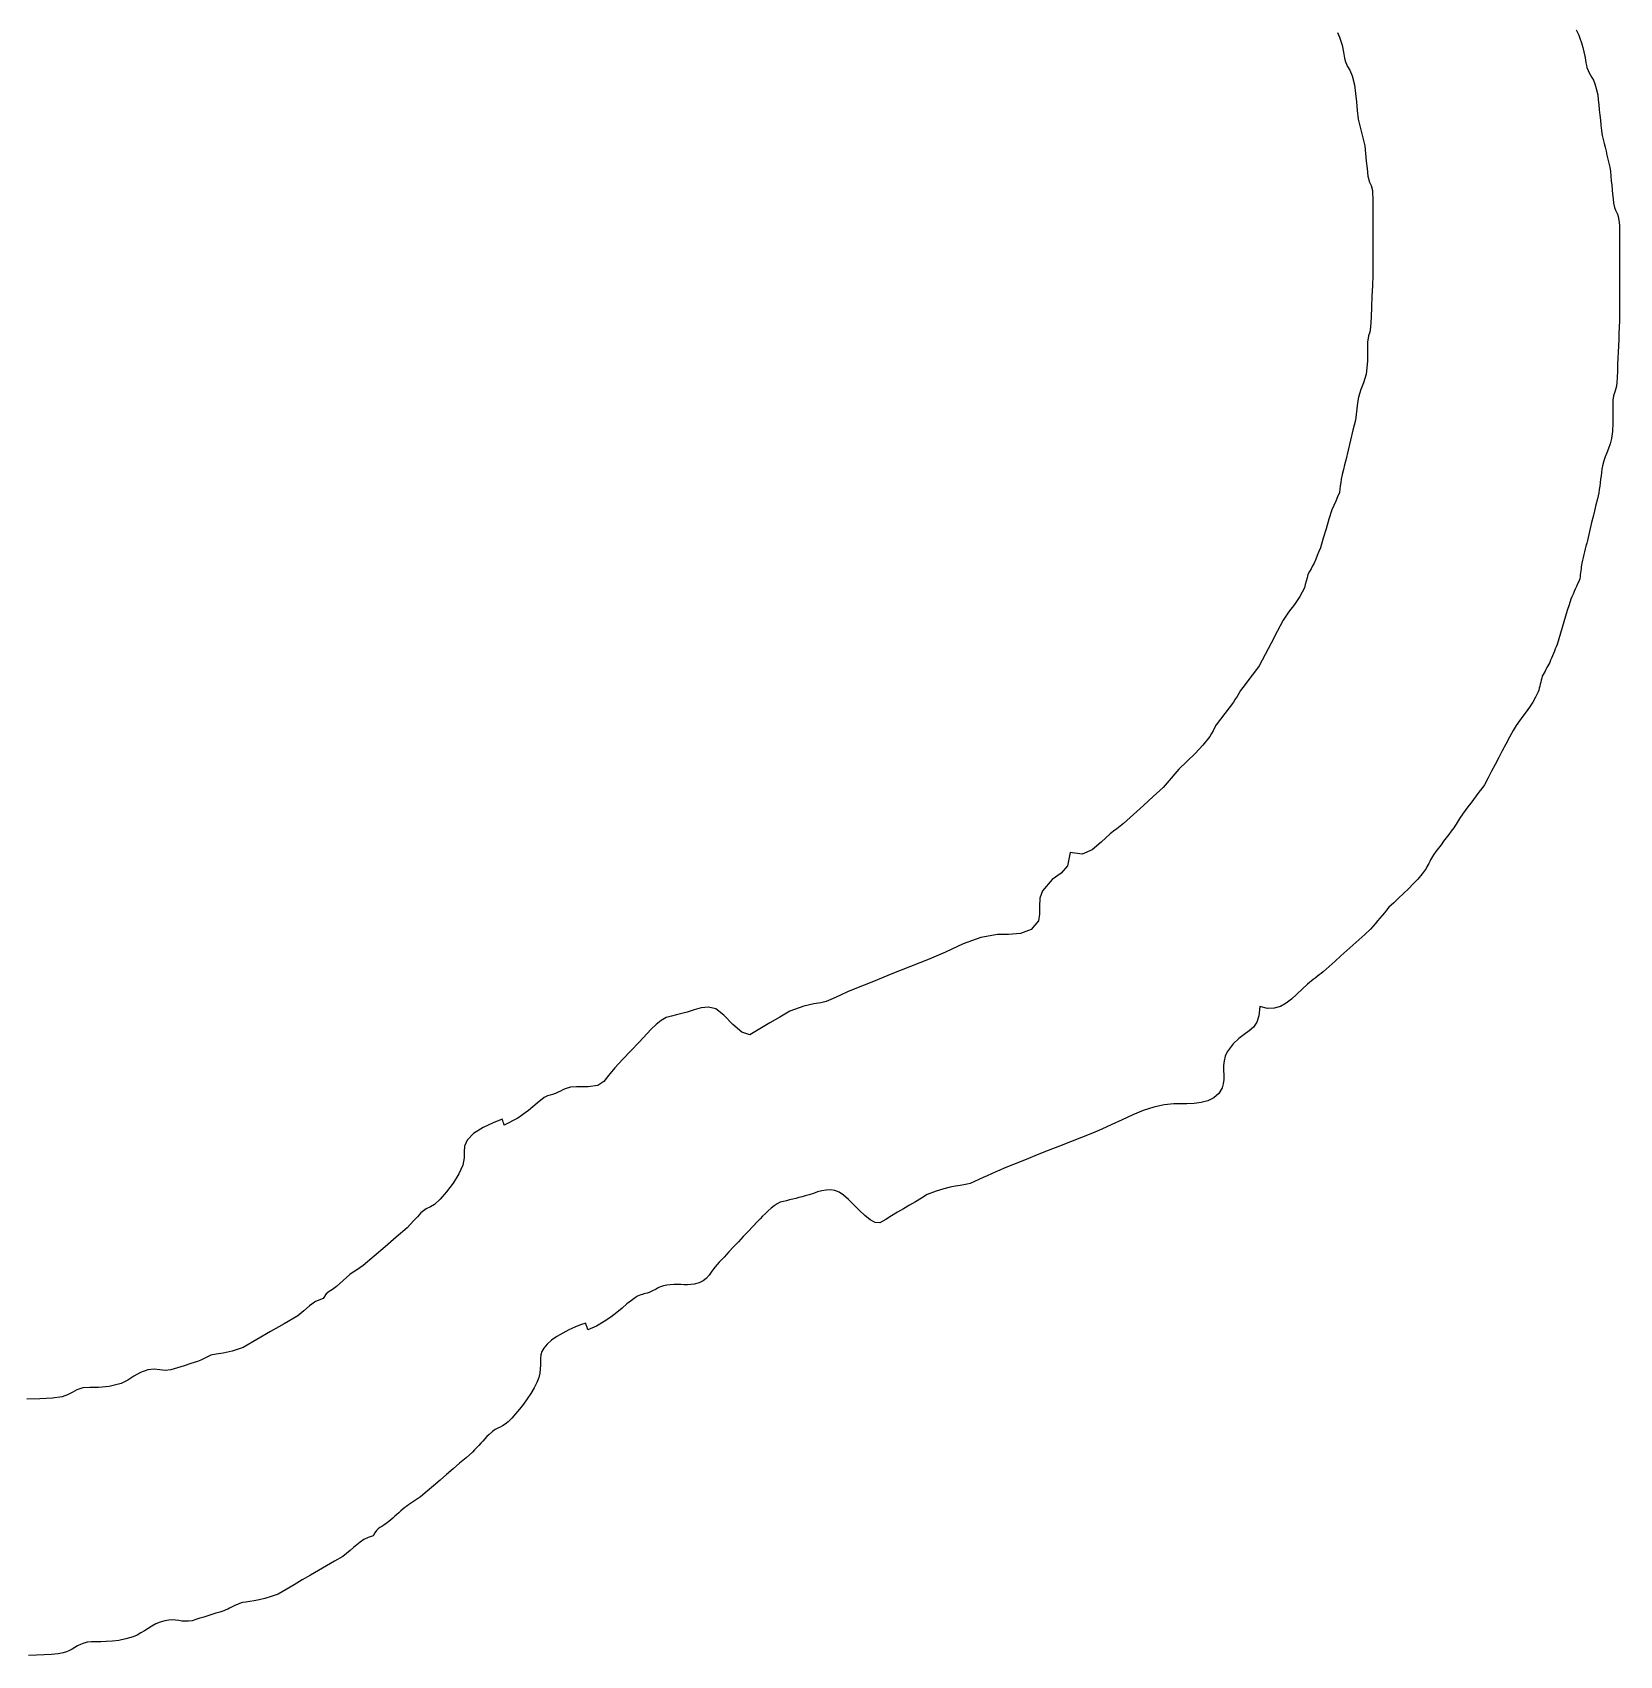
# Model space of a CAD drawing. Extents: x 0 to 37.3, y 0 to 38.
# Drawn here: x 18.7 to 37.26, y 0.02 to 19 of the extents above; entities that cross this region are included whole.
import ezdxf

# ---------------------------------------------------------------- set-up
doc = ezdxf.new("R2010")
doc.units = 0
doc.layers.get('0').update_dxf_attribs({"linetype": 'CONTINUOUS'})

msp = doc.modelspace()

# ---------------------------------------------------------------- linework, layer by layer
at = {"color": 7}
for p, q in [((33.964927, 18.996449), (33.990044, 18.940751)), ((36.756233, 19.028703), (36.771156, 18.995633)), ((36.771156, 18.995633), (36.786078, 18.962564)), ((33.990044, 18.940751), (34.017991, 18.84871)), ((34.017991, 18.84871), (34.036188, 18.764551)), ((36.786078, 18.962564), (36.801001, 18.929495)), ((36.801001, 18.929495), (36.81931, 18.874254)), ((36.81931, 18.874254), (36.834162, 18.820196)), ((36.834162, 18.820196), (36.846121, 18.768476)), ((34.036188, 18.764551), (34.048408, 18.696091)), ((34.048408, 18.696091), (34.058437, 18.651141)), ((34.058437, 18.651141), (34.081738, 18.598746)), ((36.846121, 18.768476), (36.855752, 18.720257)), ((36.855752, 18.720257), (36.863619, 18.676697)), ((36.863619, 18.676697), (36.870286, 18.638959)), ((36.870286, 18.638959), (36.876283, 18.608196)), ((36.876283, 18.608196), (36.88221, 18.585576)), ((34.081738, 18.598746), (34.10784, 18.553817)), ((34.10784, 18.553817), (34.135696, 18.490719)), ((34.135696, 18.490719), (34.164264, 18.383817)), ((36.88221, 18.585576), (36.895545, 18.551456)), ((36.895545, 18.551456), (36.909868, 18.523357)), ((36.909868, 18.523357), (36.925037, 18.497477)), ((36.925037, 18.497477), (36.940877, 18.470006)), ((36.940877, 18.470006), (36.957246, 18.437145)), ((36.957246, 18.437145), (36.973968, 18.395082)), ((34.164264, 18.383817), (34.175013, 18.283557)), ((34.175013, 18.283557), (34.185762, 18.183296)), ((36.973968, 18.395082), (36.990901, 18.340013)), ((36.990901, 18.340013), (37.007905, 18.268135)), ((37.007905, 18.268135), (37.01429, 18.208605)), ((34.185762, 18.183296), (34.196511, 18.083036)), ((34.196511, 18.083036), (34.20726, 17.982776)), ((37.01429, 18.208605), (37.020675, 18.149075)), ((37.020675, 18.149075), (37.027061, 18.089546)), ((37.027061, 18.089546), (37.033446, 18.030016)), ((34.20726, 17.982776), (34.226755, 17.904801)), ((34.226755, 17.904801), (34.246249, 17.826827)), ((37.033446, 18.030016), (37.039831, 17.970486)), ((37.039831, 17.970486), (37.046217, 17.910956)), ((37.046217, 17.910956), (37.052602, 17.851427)), ((37.052602, 17.851427), (37.058987, 17.791897)), ((34.246249, 17.826827), (34.265744, 17.748853)), ((34.265744, 17.748853), (34.285238, 17.670879)), ((34.285238, 17.670879), (34.293818, 17.581762)), ((37.058987, 17.791897), (37.070558, 17.745599)), ((37.070558, 17.745599), (37.082129, 17.699302)), ((37.082129, 17.699302), (37.093701, 17.653005)), ((37.093701, 17.653005), (37.105272, 17.606707)), ((34.293818, 17.581762), (34.302397, 17.492645)), ((34.302397, 17.492645), (34.310977, 17.403528)), ((37.105272, 17.606707), (37.116843, 17.56041)), ((37.116843, 17.56041), (37.128414, 17.514113)), ((37.128414, 17.514113), (37.139985, 17.467815)), ((37.139985, 17.467815), (37.151556, 17.421518)), ((34.310977, 17.403528), (34.319557, 17.31441)), ((34.319557, 17.31441), (34.340173, 17.246985)), ((37.151556, 17.421518), (37.156636, 17.368604)), ((37.156636, 17.368604), (37.161716, 17.315691)), ((37.161716, 17.315691), (37.166796, 17.262778)), ((34.340173, 17.246985), (34.359491, 17.207377)), ((34.359491, 17.207377), (34.373881, 17.148883)), ((34.373881, 17.148883), (34.379709, 17.0248)), ((37.166796, 17.262778), (37.171876, 17.209864)), ((37.171876, 17.209864), (37.176956, 17.156951)), ((37.176956, 17.156951), (37.182036, 17.104037)), ((37.182036, 17.104037), (37.187116, 17.051124)), ((34.379709, 17.0248), (34.379709, 16.807583)), ((37.187116, 17.051124), (37.192196, 16.998211)), ((37.192196, 16.998211), (37.204367, 16.950581)), ((37.204367, 16.950581), (37.216679, 16.918143)), ((37.216679, 16.918143), (37.228603, 16.893964)), ((37.228603, 16.893964), (37.23961, 16.871111)), ((34.379709, 16.807583), (34.379709, 16.590366)), ((37.23961, 16.871111), (37.24917, 16.842649)), ((37.24917, 16.842649), (37.256719, 16.801648)), ((37.256719, 16.801648), (37.261729, 16.741175)), ((37.261729, 16.741175), (37.263493, 16.654298)), ((34.379709, 16.590366), (34.379709, 16.373149)), ((37.263493, 16.654298), (37.263493, 16.525326)), ((37.263493, 16.525326), (37.263493, 16.396352)), ((34.379709, 16.373149), (34.379709, 16.155932)), ((37.263493, 16.396352), (37.263493, 16.26738)), ((34.379709, 16.155932), (34.374142, 16.033395)), ((37.263493, 16.26738), (37.263493, 16.138407)), ((37.263493, 16.138407), (37.263493, 16.009434)), ((34.374142, 16.033395), (34.368572, 15.910858)), ((37.263493, 16.009434), (37.263493, 15.88046)), ((34.363005, 15.78832), (34.357438, 15.665783)), ((34.368572, 15.910858), (34.363005, 15.78832)), ((37.263493, 15.88046), (37.263493, 15.751488)), ((34.357438, 15.665783), (34.352788, 15.548496)), ((37.263493, 15.622515), (37.260318, 15.549757)), ((37.263493, 15.751488), (37.263493, 15.622515)), ((34.327766, 15.446696), (34.314212, 15.376173)), ((34.314212, 15.376173), (34.314212, 15.320476)), ((34.34176, 15.489802), (34.327766, 15.446696)), ((34.352788, 15.548496), (34.34176, 15.489802)), ((37.253968, 15.404244), (37.250793, 15.331488)), ((37.257143, 15.477001), (37.253968, 15.404244)), ((37.260318, 15.549757), (37.257143, 15.477001)), ((34.314212, 15.320476), (34.314212, 15.264779)), ((34.314212, 15.264779), (34.314212, 15.209081)), ((34.314212, 15.209081), (34.314212, 15.153385)), ((37.244443, 15.185974), (37.241268, 15.113217)), ((37.247618, 15.25873), (37.244443, 15.185974)), ((37.250793, 15.331488), (37.247618, 15.25873)), ((34.300083, 14.999422), (34.271187, 14.898368)), ((34.314212, 15.153385), (34.300083, 14.999422)), ((37.238093, 15.04046), (37.236681, 14.958932)), ((37.241268, 15.113217), (37.238093, 15.04046)), ((34.23774, 14.819), (34.209952, 14.730094)), ((34.271187, 14.898368), (34.23774, 14.819)), ((37.211493, 14.806766), (37.202991, 14.780294)), ((37.219642, 14.831482), (37.211493, 14.806766)), ((37.226874, 14.860826), (37.219642, 14.831482)), ((37.23273, 14.901181), (37.226874, 14.860826)), ((37.236681, 14.958932), (37.23273, 14.901181)), ((34.201041, 14.663253), (34.19213, 14.596413)), ((34.209952, 14.730094), (34.201041, 14.663253)), ((37.19463, 14.745686), (37.186904, 14.696553)), ((37.186904, 14.696553), (37.186904, 14.663483)), ((37.186904, 14.663483), (37.186904, 14.630414)), ((37.186904, 14.630414), (37.186904, 14.597344)), ((37.202991, 14.780294), (37.19463, 14.745686)), ((34.174307, 14.462733), (34.146237, 14.345767)), ((34.183218, 14.529573), (34.174307, 14.462733)), ((34.19213, 14.596413), (34.183218, 14.529573)), ((37.186904, 14.431997), (37.181472, 14.330411)), ((37.186904, 14.597344), (37.186904, 14.564275)), ((37.186904, 14.564275), (37.186904, 14.531206)), ((37.186904, 14.531206), (37.186904, 14.498136)), ((37.186904, 14.498136), (37.186904, 14.465067)), ((37.186904, 14.465067), (37.186904, 14.431997)), ((34.146237, 14.345767), (34.118163, 14.228801)), ((37.170112, 14.249166), (37.154378, 14.183629)), ((37.181472, 14.330411), (37.170112, 14.249166)), ((34.090089, 14.111836), (34.062015, 13.99487)), ((34.118163, 14.228801), (34.090089, 14.111836)), ((37.11582, 14.081138), (37.096029, 14.034914)), ((37.135787, 14.129165), (37.11582, 14.081138)), ((37.154378, 14.183629), (37.135787, 14.129165)), ((34.034392, 13.883476), (34.020581, 13.827778)), ((34.048203, 13.939173), (34.034392, 13.883476)), ((34.062015, 13.99487), (34.048203, 13.939173)), ((37.057752, 13.889649), (37.052461, 13.849964)), ((37.063044, 13.929337), (37.057752, 13.889649)), ((37.077931, 13.985859), (37.063044, 13.929337)), ((37.096029, 14.034914), (37.077931, 13.985859)), ((33.997745, 13.694117), (33.993233, 13.655134)), ((34.002257, 13.733099), (33.997745, 13.694117)), ((34.00677, 13.772082), (34.002257, 13.733099)), ((34.020581, 13.827778), (34.00677, 13.772082)), ((37.031294, 13.691217), (37.026002, 13.651529)), ((37.036586, 13.730902), (37.031294, 13.691217)), ((37.041877, 13.770591), (37.036586, 13.730902)), ((37.047169, 13.810279), (37.041877, 13.770591)), ((37.052461, 13.849964), (37.047169, 13.810279)), ((33.943827, 13.515882), (33.92138, 13.465747)), ((33.966274, 13.566017), (33.943827, 13.515882)), ((33.988721, 13.616152), (33.966274, 13.566017)), ((33.993233, 13.655134), (33.988721, 13.616152)), ((37.00406, 13.542396), (36.987373, 13.472947)), ((37.020711, 13.611844), (37.00406, 13.542396)), ((37.026002, 13.651529), (37.020711, 13.611844)), ((33.865461, 13.304219), (33.831989, 13.192824)), ((33.898932, 13.415613), (33.865461, 13.304219)), ((33.92138, 13.465747), (33.898932, 13.415613)), ((36.954071, 13.334049), (36.937385, 13.264601)), ((36.970722, 13.403498), (36.954071, 13.334049)), ((36.987373, 13.472947), (36.970722, 13.403498)), ((33.831989, 13.192824), (33.798518, 13.08143)), ((36.904047, 13.125703), (36.887396, 13.056255)), ((36.920733, 13.195152), (36.904047, 13.125703)), ((36.937385, 13.264601), (36.920733, 13.195152)), ((33.746723, 12.925482), (33.728399, 12.880928)), ((33.765046, 12.970036), (33.746723, 12.925482)), ((33.798518, 13.08143), (33.765046, 12.970036)), ((36.854623, 12.923977), (36.846438, 12.890908)), ((36.862807, 12.957047), (36.854623, 12.923977)), ((36.871027, 12.990116), (36.862807, 12.957047)), ((36.879211, 13.023185), (36.871027, 12.990116)), ((36.887396, 13.056255), (36.879211, 13.023185)), ((33.655325, 12.724979), (33.637115, 12.69156)), ((33.673539, 12.758401), (33.655325, 12.724979)), ((33.691753, 12.79182), (33.673539, 12.758401)), ((33.710076, 12.836374), (33.691753, 12.79182)), ((33.728399, 12.880928), (33.710076, 12.836374)), ((36.813418, 12.722262), (36.810596, 12.699116)), ((36.816241, 12.745408), (36.813418, 12.722262)), ((36.819063, 12.768554), (36.816241, 12.745408)), ((36.821885, 12.7917), (36.819063, 12.768554)), ((36.83007, 12.824769), (36.821885, 12.7917)), ((36.838254, 12.857838), (36.83007, 12.824769)), ((36.846438, 12.890908), (36.838254, 12.857838)), ((33.588484, 12.541194), (33.578345, 12.502212)), ((33.598623, 12.580177), (33.588484, 12.541194)), ((33.608762, 12.619159), (33.598623, 12.580177)), ((33.618901, 12.658142), (33.608762, 12.619159)), ((33.637115, 12.69156), (33.618901, 12.658142)), ((36.772637, 12.546999), (36.759302, 12.517231)), ((36.785972, 12.576766), (36.772637, 12.546999)), ((36.799307, 12.606533), (36.785972, 12.576766)), ((36.80213, 12.629679), (36.799307, 12.606533)), ((36.804952, 12.652825), (36.80213, 12.629679)), ((36.807774, 12.675971), (36.804952, 12.652825)), ((36.810596, 12.699116), (36.807774, 12.675971)), ((33.524535, 12.401424), (33.460491, 12.307986)), ((33.578345, 12.502212), (33.524535, 12.401424)), ((36.692627, 12.368394), (36.672766, 12.302253)), ((36.705962, 12.398162), (36.692627, 12.368394)), ((36.719297, 12.427929), (36.705962, 12.398162)), ((36.732632, 12.457696), (36.719297, 12.427929)), ((36.745967, 12.487464), (36.732632, 12.457696)), ((36.759302, 12.517231), (36.745967, 12.487464)), ((33.393438, 12.216973), (33.330605, 12.123456)), ((33.460491, 12.307986), (33.393438, 12.216973)), ((36.633043, 12.169972), (36.613182, 12.103832)), ((36.652904, 12.236113), (36.633043, 12.169972)), ((36.672766, 12.302253), (36.652904, 12.236113)), ((33.260371, 11.989785), (33.190137, 11.856114)), ((33.330605, 12.123456), (33.260371, 11.989785)), ((36.573424, 11.971551), (36.553562, 11.90541)), ((36.59332, 12.037691), (36.573424, 11.971551)), ((36.613182, 12.103832), (36.59332, 12.037691)), ((33.190137, 11.856114), (33.119904, 11.722443)), ((36.51197, 11.78636), (36.501104, 11.759905)), ((36.522835, 11.812815), (36.51197, 11.78636)), ((36.533701, 11.83927), (36.522835, 11.812815)), ((36.553562, 11.90541), (36.533701, 11.83927)), ((33.04967, 11.588772), (32.995309, 11.516369)), ((33.119904, 11.722443), (33.04967, 11.588772)), ((36.425116, 11.587944), (36.414321, 11.5681)), ((36.435946, 11.607787), (36.425116, 11.587944)), ((36.446776, 11.627631), (36.435946, 11.607787)), ((36.457642, 11.654086), (36.446776, 11.627631)), ((36.468507, 11.680541), (36.457642, 11.654086)), ((36.479373, 11.706996), (36.468507, 11.680541)), ((36.490238, 11.733451), (36.479373, 11.706996)), ((36.501104, 11.759905), (36.490238, 11.733451)), ((32.940949, 11.443966), (32.886589, 11.371564)), ((32.995309, 11.516369), (32.940949, 11.443966)), ((36.342142, 11.399444), (36.33611, 11.376298)), ((36.348175, 11.42259), (36.342142, 11.399444)), ((36.354172, 11.445735), (36.348175, 11.42259)), ((36.360204, 11.468881), (36.354172, 11.445735)), ((36.371035, 11.488725), (36.360204, 11.468881)), ((36.381865, 11.508569), (36.371035, 11.488725)), ((36.39266, 11.528412), (36.381865, 11.508569)), ((36.40349, 11.548256), (36.39266, 11.528412)), ((36.414321, 11.5681), (36.40349, 11.548256)), ((32.76907, 11.198905), (32.74802, 11.165487)), ((32.790124, 11.232324), (32.76907, 11.198905)), ((32.811178, 11.265743), (32.790124, 11.232324)), ((32.832228, 11.299161), (32.811178, 11.265743)), ((32.886589, 11.371564), (32.832228, 11.299161)), ((36.282135, 11.222416), (36.248127, 11.164029)), ((36.312015, 11.283715), (36.282135, 11.222416)), ((36.318048, 11.306861), (36.312015, 11.283715)), ((36.32408, 11.330007), (36.318048, 11.306861)), ((36.330077, 11.353152), (36.32408, 11.330007)), ((36.33611, 11.376298), (36.330077, 11.353152)), ((32.647209, 11.031806), (32.596803, 10.964966)), ((32.697615, 11.098647), (32.647209, 11.031806)), ((32.74802, 11.165487), (32.697615, 11.098647)), ((36.172072, 11.053072), (36.132169, 10.999038)), ((36.211082, 11.107825), (36.172072, 11.053072)), ((36.248127, 11.164029), (36.211082, 11.107825)), ((32.510082, 10.831285), (32.491925, 10.797867)), ((32.52824, 10.864704), (32.510082, 10.831285)), ((32.546397, 10.898126), (32.52824, 10.864704)), ((32.596803, 10.964966), (32.546397, 10.898126)), ((36.01783, 10.833942), (35.976132, 10.754575)), ((36.053979, 10.890204), (36.01783, 10.833942)), ((36.092446, 10.944993), (36.053979, 10.890204)), ((36.132169, 10.999038), (36.092446, 10.944993)), ((32.39199, 10.660412), (32.300438, 10.56425)), ((32.473767, 10.764448), (32.39199, 10.660412)), ((32.491925, 10.797867), (32.473767, 10.764448)), ((35.93443, 10.675207), (35.892728, 10.59584)), ((35.976132, 10.754575), (35.93443, 10.675207)), ((32.204208, 10.472562), (32.108395, 10.381942)), ((32.300438, 10.56425), (32.204208, 10.472562)), ((35.851026, 10.516472), (35.809324, 10.437105)), ((35.892728, 10.59584), (35.851026, 10.516472)), ((32.018166, 10.274335), (31.973052, 10.220532)), ((32.063281, 10.328139), (32.018166, 10.274335)), ((32.108395, 10.381942), (32.063281, 10.328139)), ((35.725924, 10.278369), (35.684222, 10.199001)), ((35.767622, 10.357737), (35.725924, 10.278369)), ((35.809324, 10.437105), (35.767622, 10.357737)), ((31.811252, 10.061352), (31.694566, 9.955975)), ((31.927937, 10.166728), (31.811252, 10.061352)), ((31.973052, 10.220532), (31.927937, 10.166728)), ((35.587384, 10.070034), (35.555105, 10.027045)), ((35.619663, 10.113023), (35.587384, 10.070034)), ((35.651943, 10.156013), (35.619663, 10.113023)), ((35.684222, 10.199001), (35.651943, 10.156013)), ((31.694566, 9.955975), (31.577881, 9.850598)), ((35.458268, 9.898077), (35.425988, 9.855088)), ((35.490547, 9.941067), (35.458268, 9.898077)), ((35.522826, 9.984055), (35.490547, 9.941067)), ((35.555105, 10.027045), (35.522826, 9.984055)), ((31.383221, 9.685285), (31.344233, 9.655316)), ((31.422208, 9.715253), (31.383221, 9.685285)), ((31.461196, 9.745222), (31.422208, 9.715253)), ((31.577881, 9.850598), (31.461196, 9.745222)), ((35.326082, 9.696338), (35.296166, 9.656649)), ((35.33857, 9.716182), (35.326082, 9.696338)), ((35.351058, 9.736025), (35.33857, 9.716182)), ((35.363547, 9.755869), (35.351058, 9.736025)), ((35.376035, 9.775713), (35.363547, 9.755869)), ((35.388523, 9.795557), (35.376035, 9.775713)), ((35.401012, 9.8154), (35.388523, 9.795557)), ((35.4135, 9.835244), (35.401012, 9.8154)), ((35.425988, 9.855088), (35.4135, 9.835244)), ((31.20122, 9.526172), (31.095963, 9.437463)), ((31.305245, 9.625348), (31.20122, 9.526172)), ((31.344233, 9.655316), (31.305245, 9.625348)), ((35.176461, 9.497898), (35.146535, 9.458214)), ((35.206388, 9.537587), (35.176461, 9.497898)), ((35.236317, 9.577272), (35.206388, 9.537587)), ((35.26624, 9.61696), (35.236317, 9.577272)), ((35.296166, 9.656649), (35.26624, 9.61696)), ((30.83739, 9.405473), (30.80697, 9.249283)), ((30.978383, 9.387728), (30.83739, 9.405473)), ((31.095963, 9.437463), (30.978383, 9.387728)), ((35.054344, 9.319309), (35.043563, 9.299465)), ((35.065125, 9.339153), (35.054344, 9.319309)), ((35.075906, 9.358997), (35.065125, 9.339153)), ((35.086686, 9.37884), (35.075906, 9.358997)), ((35.116613, 9.418525), (35.086686, 9.37884)), ((35.146535, 9.458214), (35.116613, 9.418525)), ((30.732207, 9.165383), (30.629833, 9.090133)), ((30.80697, 9.249283), (30.732207, 9.165383)), ((34.953709, 9.156897), (34.903324, 9.096546)), ((35.000436, 9.22009), (34.953709, 9.156897)), ((35.011217, 9.239934), (35.000436, 9.22009)), ((35.021998, 9.259778), (35.011217, 9.239934)), ((35.032782, 9.279622), (35.021998, 9.259778)), ((35.043563, 9.299465), (35.032782, 9.279622)), ((30.516578, 8.959896), (30.485018, 8.871372)), ((30.629833, 9.090133), (30.516578, 8.959896)), ((34.737784, 8.927502), (34.680331, 8.873474)), ((34.794606, 8.982355), (34.737784, 8.927502)), ((34.850038, 9.038534), (34.794606, 8.982355)), ((34.903324, 9.096546), (34.850038, 9.038534)), ((30.485018, 8.871372), (30.480294, 8.776682)), ((30.480294, 8.776682), (30.481459, 8.685037)), ((34.539762, 8.733915), (34.512972, 8.701967)), ((34.566552, 8.765863), (34.539762, 8.733915)), ((34.623001, 8.819762), (34.566552, 8.765863)), ((34.680331, 8.873474), (34.623001, 8.819762)), ((30.467566, 8.605649), (30.383704, 8.505061)), ((30.481459, 8.685037), (30.467566, 8.605649)), ((34.379023, 8.54223), (34.352233, 8.510282)), ((34.405813, 8.574177), (34.379023, 8.54223)), ((34.432603, 8.606125), (34.405813, 8.574177)), ((34.459393, 8.638072), (34.432603, 8.606125)), ((34.486182, 8.67002), (34.459393, 8.638072)), ((34.512972, 8.701967), (34.486182, 8.67002)), ((29.792954, 8.414027), (29.585688, 8.336933)), ((29.9908, 8.447463), (29.792954, 8.414027)), ((30.119652, 8.447558), (29.9908, 8.447463)), ((30.259176, 8.45956), (30.119652, 8.447558)), ((30.383704, 8.505061), (30.259176, 8.45956)), ((34.213668, 8.385147), (34.144386, 8.322579)), ((34.282951, 8.447714), (34.213668, 8.385147)), ((34.352233, 8.510282), (34.282951, 8.447714)), ((29.380469, 8.242812), (29.188764, 8.15829)), ((29.585688, 8.336933), (29.380469, 8.242812)), ((34.005822, 8.197444), (33.93654, 8.134876)), ((34.075104, 8.260012), (34.005822, 8.197444)), ((34.144386, 8.322579), (34.075104, 8.260012)), ((28.754327, 7.985973), (28.537109, 7.899814)), ((28.971545, 8.072131), (28.754327, 7.985973)), ((29.188764, 8.15829), (28.971545, 8.072131)), ((33.751683, 7.974149), (33.728538, 7.956359)), ((33.774829, 7.991947), (33.751683, 7.974149)), ((33.797975, 8.009741), (33.774829, 7.991947)), ((33.867257, 8.072309), (33.797975, 8.009741)), ((33.93654, 8.134876), (33.867257, 8.072309)), ((28.31989, 7.813656), (28.236345, 7.776057)), ((28.537109, 7.899814), (28.31989, 7.813656)), ((33.550395, 7.809057), (33.489269, 7.749609)), ((33.612802, 7.867381), (33.550395, 7.809057)), ((33.635951, 7.885179), (33.612802, 7.867381)), ((33.659097, 7.902969), (33.635951, 7.885179)), ((33.682243, 7.920767), (33.659097, 7.902969)), ((33.705388, 7.938558), (33.682243, 7.920767)), ((33.728538, 7.956359), (33.705388, 7.938558)), ((26.60905, 7.599315), (26.524247, 7.5899)), ((26.693538, 7.578156), (26.60905, 7.599315)), ((27.725767, 7.608912), (27.562411, 7.552521)), ((27.84098, 7.636171), (27.725767, 7.608912)), ((27.922733, 7.649291), (27.84098, 7.636171)), ((27.985708, 7.663261), (27.922733, 7.649291)), ((28.069254, 7.70086), (27.985708, 7.663261)), ((28.1528, 7.738458), (28.069254, 7.70086)), ((28.236345, 7.776057), (28.1528, 7.738458)), ((33.05722, 7.606331), (33.046954, 7.498138)), ((33.145232, 7.583658), (33.05722, 7.606331)), ((33.297114, 7.606839), (33.224648, 7.58521)), ((33.364275, 7.644267), (33.297114, 7.606839)), ((33.427778, 7.693269), (33.364275, 7.644267)), ((33.489269, 7.749609), (33.427778, 7.693269)), ((26.054823, 7.442445), (25.996129, 7.393705)), ((26.11429, 7.476566), (26.054823, 7.442445)), ((26.175501, 7.492212), (26.11429, 7.476566)), ((26.236712, 7.507861), (26.175501, 7.492212)), ((26.297922, 7.523507), (26.236712, 7.507861)), ((26.359134, 7.539152), (26.297922, 7.523507)), ((26.44049, 7.564859), (26.359134, 7.539152)), ((26.524247, 7.5899), (26.44049, 7.564859)), ((26.787026, 7.504156), (26.693538, 7.578156)), ((26.893379, 7.396566), (26.787026, 7.504156)), ((27.328484, 7.413178), (27.21152, 7.343507)), ((27.445448, 7.482849), (27.328484, 7.413178)), ((27.562411, 7.552521), (27.445448, 7.482849)), ((33.021068, 7.420854), (32.982016, 7.365031)), ((33.046954, 7.498138), (33.021068, 7.420854)), ((33.224648, 7.58521), (33.145232, 7.583658)), ((25.891502, 7.288993), (25.797095, 7.188732)), ((25.940818, 7.339502), (25.891502, 7.288993)), ((25.996129, 7.393705), (25.940818, 7.339502)), ((27.000067, 7.303691), (26.893379, 7.396566)), ((27.094557, 7.273835), (27.000067, 7.303691)), ((27.21152, 7.343507), (27.094557, 7.273835)), ((32.810736, 7.231863), (32.74387, 7.16742)), ((32.87437, 7.279981), (32.810736, 7.231863)), ((32.93229, 7.321222), (32.87437, 7.279981)), ((32.982016, 7.365031), (32.93229, 7.321222)), ((25.702689, 7.088472), (25.608283, 6.988212)), ((25.797095, 7.188732), (25.702689, 7.088472)), ((32.651974, 7.026243), (32.638773, 6.972083)), ((32.676252, 7.077206), (32.651974, 7.026243)), ((32.74387, 7.16742), (32.676252, 7.077206)), ((25.513876, 6.887951), (25.44053, 6.7972)), ((25.608283, 6.988212), (25.513876, 6.887951)), ((32.633537, 6.916092), (32.633149, 6.859638)), ((32.633149, 6.859638), (32.634525, 6.804087)), ((32.638773, 6.972083), (32.633537, 6.916092)), ((24.933514, 6.64369), (24.905665, 6.629878)), ((24.996246, 6.660567), (24.933514, 6.64369)), ((25.064764, 6.666451), (24.996246, 6.660567)), ((25.134493, 6.666325), (25.064764, 6.666451)), ((25.200859, 6.665161), (25.134493, 6.666325)), ((25.316813, 6.682747), (25.200859, 6.665161)), ((25.385773, 6.727779), (25.316813, 6.682747)), ((25.44053, 6.7972), (25.385773, 6.727779)), ((32.618044, 6.656535), (32.576191, 6.587031)), ((32.630084, 6.70117), (32.618044, 6.656535)), ((32.634536, 6.75081), (32.630084, 6.70117)), ((32.634525, 6.804087), (32.634536, 6.75081)), ((24.604812, 6.475623), (24.505811, 6.39153)), ((24.688441, 6.540305), (24.604812, 6.475623)), ((24.72565, 6.560198), (24.688441, 6.540305)), ((24.756698, 6.570548), (24.72565, 6.560198)), ((24.787037, 6.577808), (24.756698, 6.570548)), ((24.822113, 6.588445), (24.787037, 6.577808)), ((24.849962, 6.602256), (24.822113, 6.588445)), ((24.877814, 6.616067), (24.849962, 6.602256)), ((24.905665, 6.629878), (24.877814, 6.616067)), ((31.93666, 6.457291), (31.816939, 6.428987)), ((32.051884, 6.468689), (31.93666, 6.457291)), ((32.124899, 6.468577), (32.051884, 6.468689)), ((32.204893, 6.468803), (32.124899, 6.468577)), ((32.288057, 6.472556), (32.204893, 6.468803)), ((32.370578, 6.483055), (32.288057, 6.472556)), ((32.448649, 6.503495), (32.370578, 6.483055)), ((32.518456, 6.537087), (32.448649, 6.503495)), ((32.576191, 6.587031), (32.518456, 6.537087)), ((24.198308, 6.286345), (24.092735, 6.24711)), ((24.203879, 6.26963), (24.198308, 6.286345)), ((24.209446, 6.252916), (24.203879, 6.26963)), ((24.381161, 6.30162), (24.220586, 6.219487)), ((24.505811, 6.39153), (24.381161, 6.30162)), ((31.447802, 6.282105), (31.327107, 6.225668)), ((31.570807, 6.337439), (31.447802, 6.282105)), ((31.69442, 6.387716), (31.570807, 6.337439)), ((31.816939, 6.428987), (31.69442, 6.387716)), ((23.862957, 6.118851), (23.785705, 6.04127)), ((23.973126, 6.189371), (23.862957, 6.118851)), ((24.092735, 6.24711), (23.973126, 6.189371)), ((24.215016, 6.236201), (24.209446, 6.252916)), ((24.220586, 6.219487), (24.215016, 6.236201)), ((30.970479, 6.07414), (30.841506, 6.022984)), ((31.099454, 6.125297), (30.970479, 6.07414)), ((31.210423, 6.172081), (31.099454, 6.125297)), ((31.327107, 6.225668), (31.210423, 6.172081)), ((23.751754, 5.907485), (23.751225, 5.835876)), ((23.756855, 5.973584), (23.751754, 5.907485)), ((23.785705, 6.04127), (23.756855, 5.973584)), ((30.583558, 5.920671), (30.454584, 5.869513)), ((30.712532, 5.971827), (30.583558, 5.920671)), ((30.841506, 6.022984), (30.712532, 5.971827)), ((23.736038, 5.75166), (23.690585, 5.648753)), ((23.751225, 5.835876), (23.736038, 5.75166)), ((30.067662, 5.716043), (30.018057, 5.693716)), ((30.196636, 5.7672), (30.067662, 5.716043)), ((30.32561, 5.818356), (30.196636, 5.7672)), ((30.454584, 5.869513), (30.32561, 5.818356)), ((23.622889, 5.541025), (23.545711, 5.438691)), ((23.690585, 5.648753), (23.622889, 5.541025)), ((29.498949, 5.505276), (29.436596, 5.492297)), ((29.551366, 5.514053), (29.498949, 5.505276)), ((29.596031, 5.520858), (29.551366, 5.514053)), ((29.635123, 5.527914), (29.596031, 5.520858)), ((29.670819, 5.537449), (29.635123, 5.527914)), ((29.720424, 5.559769), (29.670819, 5.537449)), ((29.77003, 5.582097), (29.720424, 5.559769)), ((29.819635, 5.604417), (29.77003, 5.582097)), ((29.86924, 5.626744), (29.819635, 5.604417)), ((29.918846, 5.649065), (29.86924, 5.626744)), ((29.968451, 5.671392), (29.918846, 5.649065)), ((30.018057, 5.693716), (29.968451, 5.671392)), ((23.471811, 5.351967), (23.406635, 5.29165)), ((23.545711, 5.438691), (23.471811, 5.351967)), ((27.448486, 5.315747), (27.413254, 5.298334)), ((27.48483, 5.325039), (27.448486, 5.315747)), ((27.521173, 5.334331), (27.48483, 5.325039)), ((27.557518, 5.343623), (27.521173, 5.334331)), ((27.593862, 5.352916), (27.557518, 5.343623)), ((27.630205, 5.362208), (27.593862, 5.352916)), ((27.666549, 5.371504), (27.630205, 5.362208)), ((27.702894, 5.380796), (27.666549, 5.371504)), ((27.739238, 5.390088), (27.702894, 5.380796)), ((27.787087, 5.404344), (27.739238, 5.390088)), ((27.83585, 5.420617), (27.787087, 5.404344)), ((27.885327, 5.436693), (27.83585, 5.420617)), ((27.935314, 5.450353), (27.885327, 5.436693)), ((27.985612, 5.459373), (27.935314, 5.450353)), ((28.036019, 5.461525), (27.985612, 5.459373)), ((28.086333, 5.454611), (28.036019, 5.461525)), ((28.136353, 5.436397), (28.086333, 5.454611)), ((28.189021, 5.401029), (28.136353, 5.436397)), ((28.247369, 5.348519), (28.189021, 5.401029)), ((28.309537, 5.286037), (28.247369, 5.348519)), ((29.029249, 5.323218), (28.959801, 5.281851)), ((29.098697, 5.364586), (29.029249, 5.323218)), ((29.168145, 5.405953), (29.098697, 5.364586)), ((29.273374, 5.444866), (29.168145, 5.405953)), ((29.362131, 5.472905), (29.273374, 5.444866)), ((29.436596, 5.492297), (29.362131, 5.472905)), ((23.206025, 5.148006), (23.165478, 5.104453)), ((23.246573, 5.191558), (23.206025, 5.148006)), ((23.307864, 5.239707), (23.246573, 5.191558)), ((23.356602, 5.26365), (23.307864, 5.239707)), ((23.406635, 5.29165), (23.356602, 5.26365)), ((27.242477, 5.152979), (27.21211, 5.121758)), ((27.274626, 5.185293), (27.242477, 5.152979)), ((27.308161, 5.217343), (27.274626, 5.185293)), ((27.342702, 5.247774), (27.308161, 5.217343)), ((27.377863, 5.27522), (27.342702, 5.247774)), ((27.413254, 5.298334), (27.377863, 5.27522)), ((28.373664, 5.220754), (28.309537, 5.286037)), ((28.43789, 5.15984), (28.373664, 5.220754)), ((28.500356, 5.110464), (28.43789, 5.15984)), ((28.751458, 5.157748), (28.68201, 5.11638)), ((28.820906, 5.199116), (28.751458, 5.157748)), ((28.890354, 5.240483), (28.820906, 5.199116)), ((28.959801, 5.281851), (28.890354, 5.240483)), ((23.084383, 5.017348), (22.95628, 4.906955)), ((23.12493, 5.060901), (23.084383, 5.017348)), ((23.165478, 5.104453), (23.12493, 5.060901)), ((27.071804, 4.973937), (27.01575, 4.914407)), ((27.127858, 5.033467), (27.071804, 4.973937)), ((27.183913, 5.092996), (27.127858, 5.033467)), ((27.21211, 5.121758), (27.183913, 5.092996)), ((28.5592, 5.079797), (28.500356, 5.110464)), ((28.612562, 5.075013), (28.5592, 5.079797)), ((28.68201, 5.11638), (28.612562, 5.075013)), ((22.828177, 4.796562), (22.700074, 4.68617)), ((22.95628, 4.906955), (22.828177, 4.796562)), ((26.903641, 4.795347), (26.847587, 4.735818)), ((26.959696, 4.854877), (26.903641, 4.795347)), ((27.01575, 4.914407), (26.959696, 4.854877)), ((22.571971, 4.575777), (22.532983, 4.549989)), ((22.700074, 4.68617), (22.571971, 4.575777)), ((26.686734, 4.559935), (26.648378, 4.50899)), ((26.735477, 4.616758), (26.686734, 4.559935)), ((26.791532, 4.676287), (26.735477, 4.616758)), ((26.847587, 4.735818), (26.791532, 4.676287)), ((22.299056, 4.367532), (22.260068, 4.332501)), ((22.338043, 4.402563), (22.299056, 4.367532)), ((22.377031, 4.437594), (22.338043, 4.402563)), ((22.416019, 4.472624), (22.377031, 4.437594)), ((22.455007, 4.498412), (22.416019, 4.472624)), ((22.493995, 4.524201), (22.455007, 4.498412)), ((22.532983, 4.549989), (22.493995, 4.524201)), ((26.501464, 4.37308), (26.442025, 4.358337)), ((26.546951, 4.395972), (26.501464, 4.37308)), ((26.583354, 4.426554), (26.546951, 4.395972)), ((26.615538, 4.464377), (26.583354, 4.426554)), ((26.648378, 4.50899), (26.615538, 4.464377)), ((22.104114, 4.192156), (22.015013, 4.154881)), ((22.139353, 4.244416), (22.104114, 4.192156)), ((22.172651, 4.274032), (22.139353, 4.244416)), ((22.210668, 4.297795), (22.172651, 4.274032)), ((22.260068, 4.332501), (22.210668, 4.297795)), ((25.755262, 4.203934), (25.707126, 4.169418)), ((25.778672, 4.21765), (25.755262, 4.203934)), ((25.799447, 4.227566), (25.778672, 4.21765)), ((25.818395, 4.23465), (25.799447, 4.227566)), ((25.836316, 4.239857), (25.818395, 4.23465)), ((25.854026, 4.244147), (25.836316, 4.239857)), ((25.872338, 4.248479), (25.854026, 4.244147)), ((25.892055, 4.25382), (25.872338, 4.248479)), ((25.913991, 4.261119), (25.892055, 4.25382)), ((25.930529, 4.269314), (25.913991, 4.261119)), ((25.947067, 4.277509), (25.930529, 4.269314)), ((25.963602, 4.285704), (25.947067, 4.277509)), ((25.98014, 4.293899), (25.963602, 4.285704)), ((25.996679, 4.302094), (25.98014, 4.293899)), ((26.013217, 4.310293), (25.996679, 4.302094)), ((26.029752, 4.318488), (26.013217, 4.310293)), ((26.04629, 4.326683), (26.029752, 4.318488)), ((26.082339, 4.338705), (26.04629, 4.326683)), ((26.120785, 4.346735), (26.082339, 4.338705)), ((26.160949, 4.35149), (26.120785, 4.346735)), ((26.202151, 4.353713), (26.160949, 4.35149)), ((26.243714, 4.354171), (26.202151, 4.353713)), ((26.284956, 4.353571), (26.243714, 4.354171)), ((26.325201, 4.352654), (26.284956, 4.353571)), ((26.363768, 4.352196), (26.325201, 4.352654)), ((26.442025, 4.358337), (26.363768, 4.352196)), ((21.805355, 3.988304), (21.646117, 3.896009)), ((21.878416, 4.048254), (21.805355, 3.988304)), ((21.94404, 4.105347), (21.878416, 4.048254)), ((22.015013, 4.154881), (21.94404, 4.105347)), ((25.538387, 4.027262), (25.468946, 3.973733)), ((25.600215, 4.079066), (25.538387, 4.027262)), ((25.655952, 4.127123), (25.600215, 4.079066)), ((25.707126, 4.169418), (25.655952, 4.127123)), ((21.486879, 3.803715), (21.327642, 3.71142)), ((21.646117, 3.896009), (21.486879, 3.803715)), ((24.97714, 3.8238), (24.905781, 3.787195)), ((25.047818, 3.855762), (24.97714, 3.8238)), ((25.114328, 3.882227), (25.047818, 3.855762)), ((25.173186, 3.90235), (25.114328, 3.882227)), ((25.176503, 3.892426), (25.173186, 3.90235)), ((25.179819, 3.882502), (25.176503, 3.892426)), ((25.183135, 3.872579), (25.179819, 3.882502)), ((25.186451, 3.862655), (25.183135, 3.872579)), ((25.189767, 3.852731), (25.186451, 3.862655)), ((25.193083, 3.842808), (25.189767, 3.852731)), ((25.196364, 3.832884), (25.193083, 3.842808)), ((25.19968, 3.82296), (25.196364, 3.832884)), ((25.301118, 3.869563), (25.19968, 3.82296)), ((25.390365, 3.920493), (25.301118, 3.869563)), ((25.468946, 3.973733), (25.390365, 3.920493)), ((21.168404, 3.619126), (21.039079, 3.575393)), ((21.327642, 3.71142), (21.168404, 3.619126)), ((24.68322, 3.611324), (24.661143, 3.570374)), ((24.722457, 3.658011), (24.68322, 3.611324)), ((24.774955, 3.703452), (24.722457, 3.658011)), ((24.837224, 3.746796), (24.774955, 3.703452)), ((24.905781, 3.787195), (24.837224, 3.746796)), ((20.555737, 3.429117), (20.477762, 3.404829)), ((20.633713, 3.453406), (20.555737, 3.429117)), ((20.672701, 3.471722), (20.633713, 3.453406)), ((20.711689, 3.490039), (20.672701, 3.471722)), ((20.750677, 3.508355), (20.711689, 3.490039)), ((20.789665, 3.526671), (20.750677, 3.508355)), ((20.852947, 3.540722), (20.789665, 3.526671)), ((20.935006, 3.553112), (20.852947, 3.540722)), ((21.039079, 3.575393), (20.935006, 3.553112)), ((24.643829, 3.491996), (24.642911, 3.452457)), ((24.642911, 3.452457), (24.643335, 3.411284)), ((24.648958, 3.530949), (24.643829, 3.491996)), ((24.661143, 3.570374), (24.648958, 3.530949)), ((19.817362, 3.235625), (19.742561, 3.198975)), ((19.889824, 3.281246), (19.817362, 3.235625)), ((19.96663, 3.325051), (19.889824, 3.281246)), ((20.054464, 3.356251), (19.96663, 3.325051)), ((20.126909, 3.364037), (20.054464, 3.356251)), ((20.191228, 3.357895), (20.126909, 3.364037)), ((20.254002, 3.350928), (20.191228, 3.357895)), ((20.32181, 3.356251), (20.254002, 3.350928)), ((20.399786, 3.38054), (20.32181, 3.356251)), ((20.477762, 3.404829), (20.399786, 3.38054)), ((24.624214, 3.267413), (24.601474, 3.207784)), ((24.636829, 3.319815), (24.624214, 3.267413)), ((24.642241, 3.367421), (24.636829, 3.319815)), ((24.643335, 3.411284), (24.642241, 3.367421)), ((19.051919, 3.040333), (18.939331, 3.025333)), ((19.114839, 3.063087), (19.051919, 3.040333)), ((19.167629, 3.093542), (19.114839, 3.063087)), ((19.222884, 3.123564), (19.167629, 3.093542)), ((19.293198, 3.145027), (19.222884, 3.123564)), ((19.374282, 3.150012), (19.293198, 3.145027)), ((19.477694, 3.150788), (19.374282, 3.150012)), ((19.601199, 3.162158), (19.477694, 3.150788)), ((19.742561, 3.198975), (19.601199, 3.162158)), ((24.532397, 3.081204), (24.489848, 3.017283)), ((24.570239, 3.14521), (24.532397, 3.081204)), ((24.601474, 3.207784), (24.570239, 3.14521)), ((18.789335, 3.016482), (18.636959, 3.012273)), ((18.939331, 3.025333), (18.789335, 3.016482)), ((24.398197, 2.895762), (24.352885, 2.841194)), ((24.444483, 2.954964), (24.398197, 2.895762)), ((24.489848, 3.017283), (24.444483, 2.954964)), ((24.115754, 2.659451), (24.08225, 2.636556)), ((24.145525, 2.67515), (24.115754, 2.659451)), ((24.173627, 2.687885), (24.145525, 2.67515)), ((24.202117, 2.70182), (24.173627, 2.687885)), ((24.233042, 2.721152), (24.202117, 2.70182)), ((24.268466, 2.750069), (24.233042, 2.721152)), ((24.310439, 2.792778), (24.268466, 2.750069)), ((24.352885, 2.841194), (24.310439, 2.792778)), ((23.922593, 2.472973), (23.898516, 2.447114)), ((23.946667, 2.498831), (23.922593, 2.472973)), ((23.970744, 2.52469), (23.946667, 2.498831)), ((23.994817, 2.550548), (23.970744, 2.52469)), ((24.018894, 2.576407), (23.994817, 2.550548)), ((24.042968, 2.602266), (24.018894, 2.576407)), ((24.08225, 2.636556), (24.042968, 2.602266)), ((23.774303, 2.329851), (23.698242, 2.264304)), ((23.850365, 2.395397), (23.774303, 2.329851)), ((23.874439, 2.421255), (23.850365, 2.395397)), ((23.898516, 2.447114), (23.874439, 2.421255)), ((23.546118, 2.133212), (23.470056, 2.067666)), ((23.62218, 2.198758), (23.546118, 2.133212)), ((23.698242, 2.264304), (23.62218, 2.198758)), ((23.317933, 1.936574), (23.241871, 1.871027)), ((23.393995, 2.00212), (23.317933, 1.936574)), ((23.470056, 2.067666), (23.393995, 2.00212)), ((23.033541, 1.727764), (23.010392, 1.706986)), ((23.056691, 1.748543), (23.033541, 1.727764)), ((23.07984, 1.763853), (23.056691, 1.748543)), ((23.102986, 1.779164), (23.07984, 1.763853)), ((23.126131, 1.794475), (23.102986, 1.779164)), ((23.149281, 1.809785), (23.126131, 1.794475)), ((23.17243, 1.825096), (23.149281, 1.809785)), ((23.195576, 1.840406), (23.17243, 1.825096)), ((23.218721, 1.855717), (23.195576, 1.840406)), ((23.241871, 1.871027), (23.218721, 1.855717)), ((22.789063, 1.52654), (22.767684, 1.512817)), ((22.812833, 1.541039), (22.789063, 1.52654)), ((22.839983, 1.558784), (22.812833, 1.541039)), ((22.871496, 1.582243), (22.839983, 1.558784)), ((22.894645, 1.603022), (22.871496, 1.582243)), ((22.917795, 1.623801), (22.894645, 1.603022)), ((22.940944, 1.644615), (22.917795, 1.623801)), ((22.964093, 1.665393), (22.940944, 1.644615)), ((22.987243, 1.686172), (22.964093, 1.665393)), ((23.010392, 1.706986), (22.987243, 1.686172)), ((22.536608, 1.343374), (22.496208, 1.312506)), ((22.58049, 1.371314), (22.536608, 1.343374)), ((22.629754, 1.39562), (22.58049, 1.371314)), ((22.686298, 1.415588), (22.629754, 1.39562)), ((22.708005, 1.451222), (22.686298, 1.415588)), ((22.728145, 1.477645), (22.708005, 1.451222)), ((22.74771, 1.49733), (22.728145, 1.477645)), ((22.767684, 1.512817), (22.74771, 1.49733)), ((22.331518, 1.173511), (22.23697, 1.118711)), ((22.37695, 1.209181), (22.331518, 1.173511)), ((22.418277, 1.244702), (22.37695, 1.209181)), ((22.457397, 1.27938), (22.418277, 1.244702)), ((22.496208, 1.312506), (22.457397, 1.27938)), ((21.953327, 0.954309), (21.858778, 0.899509)), ((22.047874, 1.00911), (21.953327, 0.954309)), ((22.142422, 1.06391), (22.047874, 1.00911)), ((22.23697, 1.118711), (22.142422, 1.06391)), ((21.669683, 0.789911), (21.575135, 0.73511)), ((21.76423, 0.844712), (21.669683, 0.789911)), ((21.858778, 0.899509), (21.76423, 0.844712)), ((21.009637, 0.570998), (20.986488, 0.560133)), ((21.032783, 0.581864), (21.009637, 0.570998)), ((21.055932, 0.592729), (21.032783, 0.581864)), ((21.079078, 0.603595), (21.055932, 0.592729)), ((21.102223, 0.61446), (21.079078, 0.603595)), ((21.125373, 0.625326), (21.102223, 0.61446)), ((21.1604, 0.63478), (21.125373, 0.625326)), ((21.200523, 0.642012), (21.1604, 0.63478)), ((21.24622, 0.64875), (21.200523, 0.642012)), ((21.297971, 0.656723), (21.24622, 0.64875)), ((21.356256, 0.667624), (21.297971, 0.656723)), ((21.42156, 0.683182), (21.356256, 0.667624)), ((21.494359, 0.705089), (21.42156, 0.683182)), ((21.575135, 0.73511), (21.494359, 0.705089)), ((20.148023, 0.385896), (20.101278, 0.360954)), ((20.198042, 0.407097), (20.148023, 0.385896)), ((20.252327, 0.422937), (20.198042, 0.407097)), ((20.297035, 0.430593), (20.252327, 0.422937)), ((20.338354, 0.432004), (20.297035, 0.430593)), ((20.377263, 0.429534), (20.338354, 0.432004)), ((20.414733, 0.424807), (20.377263, 0.429534)), ((20.451748, 0.419833), (20.414733, 0.424807)), ((20.489279, 0.416658), (20.451748, 0.419833)), ((20.528306, 0.417011), (20.489279, 0.416658)), ((20.569802, 0.422973), (20.528306, 0.417011)), ((20.616101, 0.437401), (20.569802, 0.422973)), ((20.6624, 0.45183), (20.616101, 0.437401)), ((20.708699, 0.466258), (20.6624, 0.45183)), ((20.754998, 0.480687), (20.708699, 0.466258)), ((20.801296, 0.495116), (20.754998, 0.480687)), ((20.847595, 0.509544), (20.801296, 0.495116)), ((20.893894, 0.523973), (20.847595, 0.509544)), ((20.940193, 0.538401), (20.893894, 0.523973)), ((20.963342, 0.549267), (20.940193, 0.538401)), ((20.986488, 0.560133), (20.963342, 0.549267)), ((19.714068, 0.192467), (19.63792, 0.183048)), ((19.795518, 0.209436), (19.714068, 0.192467)), ((19.881937, 0.236177), (19.795518, 0.209436)), ((19.927194, 0.255791), (19.881937, 0.236177)), ((19.970765, 0.279674), (19.927194, 0.255791)), ((20.013641, 0.306238), (19.970765, 0.279674)), ((20.056814, 0.333861), (20.013641, 0.306238)), ((20.101278, 0.360954), (20.056814, 0.333861)), ((18.749979, 0.019172), (18.657258, 0.015997)), ((18.841992, 0.023617), (18.749979, 0.019172)), ((18.9281, 0.029685), (18.841992, 0.023617)), ((19.003101, 0.037587), (18.9281, 0.029685)), ((19.061799, 0.047536), (19.003101, 0.037587)), ((19.101598, 0.059318), (19.061799, 0.047536)), ((19.136519, 0.074594), (19.101598, 0.059318)), ((19.168431, 0.092127), (19.136519, 0.074594)), ((19.199204, 0.110753), (19.168431, 0.092127)), ((19.230711, 0.129239), (19.199204, 0.110753)), ((19.264817, 0.146384), (19.230711, 0.129239)), ((19.303397, 0.160989), (19.264817, 0.146384)), ((19.348316, 0.171855), (19.303397, 0.160989)), ((19.39298, 0.176546), (19.348316, 0.171855)), ((19.444604, 0.177958), (19.39298, 0.176546)), ((19.502856, 0.177933), (19.444604, 0.177958)), ((19.567406, 0.178991), (19.502856, 0.177933)), ((19.63792, 0.183048), (19.567406, 0.178991))]:
    msp.add_line(p, q, dxfattribs=at)

doc.saveas('drawing.dxf')
